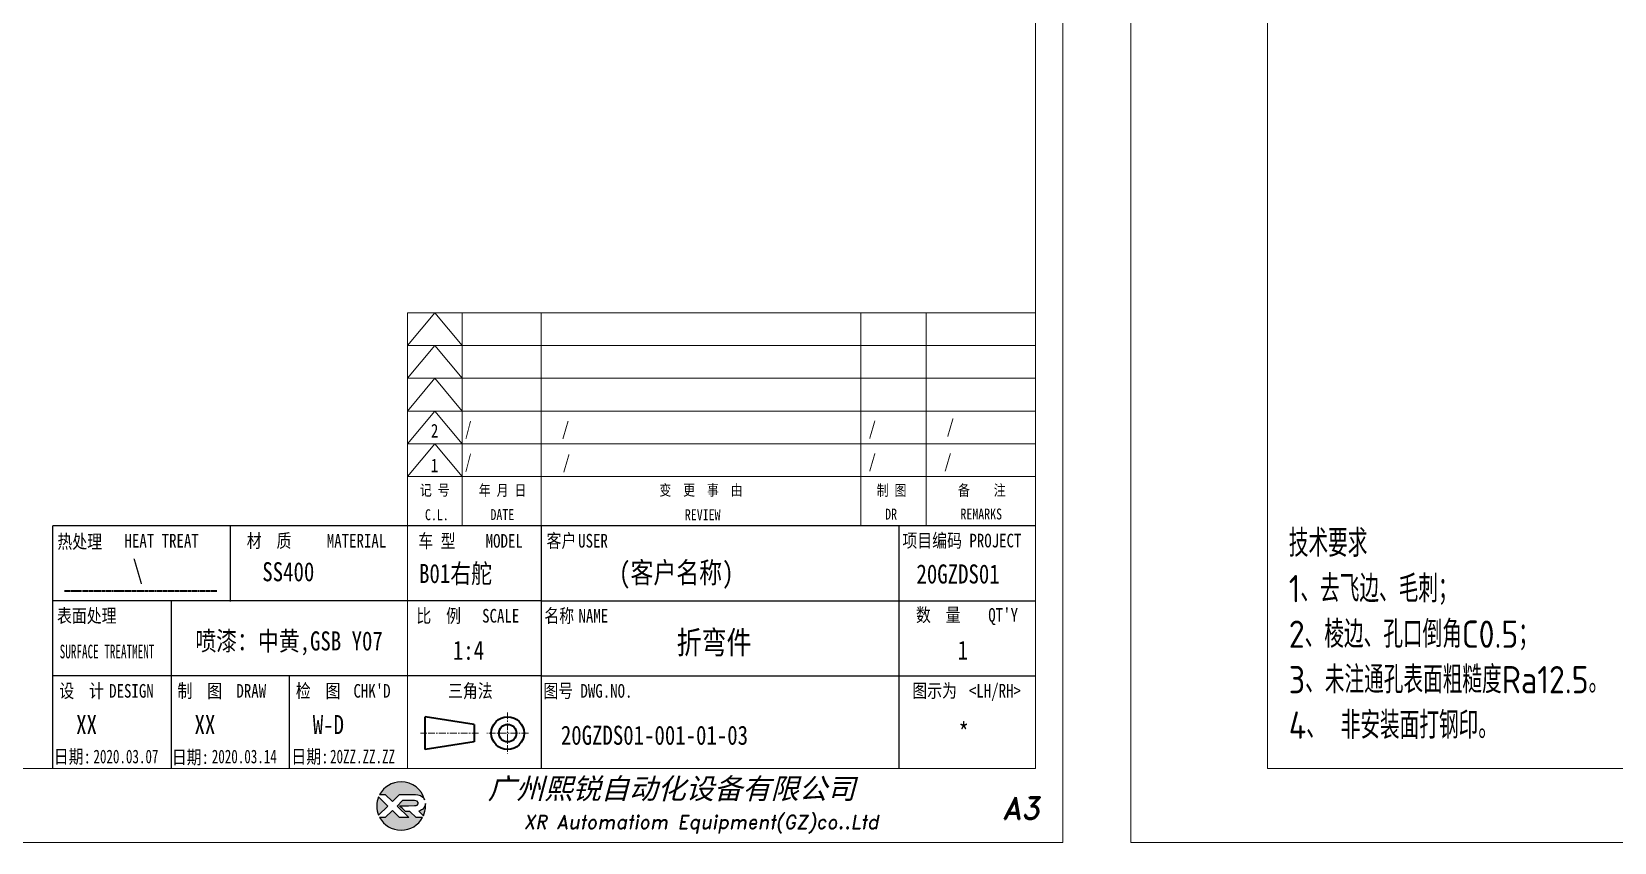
# Model space of a CAD drawing. Header units: millimetres. Extents: x 1333 to 78972, y -42879 to -5704.
# Drawn here: x 68379 to 69538, y -20114 to -19520 of the extents above; entities that cross this region are included whole.
import ezdxf
from ezdxf.enums import TextEntityAlignment as Align

# ---------------------------------------------------------------- set-up
doc = ezdxf.new("R2010")
doc.units = ezdxf.units.MM
doc.header["$LTSCALE"] = 0.5
doc.linetypes.add('AM_ISO08W050x2', pattern=[9, 6, -0.75, 1.5, -0.75])
doc.linetypes.add('CENTER', pattern=[2, 1.25, -0.25, 0.25, -0.25])
for name, color, linetype in [('DIM', 3, 'Continuous'), ('layer 1', 7, 'Continuous'), ('图号', 7, 'Continuous'), ('图名', 7, 'Continuous'), ('图框文字', 7, 'Continuous'), ('数量', 7, 'Continuous'), ('材质', 7, 'Continuous'), ('表面处理', 7, 'Continuous'), ('车型', 7, 'Continuous')]:
    doc.layers.add(name, color=color, linetype=linetype)
for name, color, linetype, lineweight in [('中心线', 2, 'AM_ISO08W050x2', 18), ('图框', 7, 'Continuous', 18), ('标注线', 3, 'Continuous', 18), ('热处理', 7, 'Continuous', 20), ('粗点划线', 6, 'AM_ISO08W050x2', 35)]:
    doc.layers.add(name, color=color, linetype=linetype, lineweight=lineweight)
doc.layers.add('打印', color=7, linetype='Continuous', lineweight=15, plot=False)
doc.layers.add('打印-禁用', color=7, linetype='Continuous', lineweight=15, plot=False)
doc.styles.add('STYLE1', font='')
doc.styles.add('国标', font='simfang.ttf', dxfattribs={"width": 0.8})
doc.styles.add('机械长仿宋', font='gbenor.shx', dxfattribs={"height": 1, "bigfont": 'gbcbig.shx'})
doc.styles.add('标题字', font='romand.shx', dxfattribs={"oblique": 10, "bigfont": 'bigfont.shx'})
doc.styles.get('STYLE1').set_extended_font_data('SimSun')

# ---------------------------------------------------------------- blocks, each defined once
blk = doc.blocks.new('XR')
at = {"true_color": 0xfc8000}
h = blk.add_hatch(color=30, dxfattribs=at)
h.set_gradient(color1=(252, 128, 0), rotation=240, one_color=1, tint=1, name='INVCURVED')
edge = h.paths.add_edge_path()
edge.add_spline(control_points=[(-434.18, -5928.47), (-433.9, -5928.74), (-433.63, -5929.01), (-433.63, -5929.01), (-433.63, -5929.01), (-433.63, -5929.01), (-433.36, -5928.74), (-433.09, -5928.47)], knot_values=[0.5625, 0.5625, 0.5625, 0.5625, 0.625, 0.625, 0.625, 0.625, 0.6875, 0.6875, 0.6875, 0.6875], degree=3, periodic=0)
edge.add_spline(control_points=[(-433.09, -5928.47), (-432.82, -5928.2), (-432.54, -5927.93), (-432.54, -5927.93), (-432.54, -5927.93), (-432.54, -5927.93), (-432.04, -5927.93), (-431.53, -5927.93)], knot_values=[0.4375, 0.4375, 0.4375, 0.4375, 0.5, 0.5, 0.5, 0.5, 0.5625, 0.5625, 0.5625, 0.5625], degree=3, periodic=0)
edge.add_spline(control_points=[(-431.53, -5927.93), (-431.03, -5927.93), (-430.52, -5927.93), (-430.52, -5927.93), (-430.52, -5927.93), (-430, -5927.93), (-429.43, -5927.96), (-429.01, -5928.33)], knot_values=[0.25, 0.25, 0.25, 0.25, 0.3125, 0.3125, 0.3125, 0.3125, 0.4375, 0.4375, 0.4375, 0.4375], degree=3, periodic=0)
edge.add_spline(control_points=[(-429.01, -5928.33), (-428.88, -5928.44), (-428.78, -5928.59), (-428.71, -5928.75)], knot_values=[0.125, 0.125, 0.125, 0.125, 0.25, 0.25, 0.25, 0.25], degree=3, periodic=0)
edge.add_spline(control_points=[(-428.71, -5928.75), (-429.13, -5927.18), (-430.58, -5926.02), (-432.31, -5926.02)], knot_values=[0, 0, 0, 0, 0.125, 0.125, 0.125, 0.125], degree=3, periodic=0)
edge.add_spline(control_points=[(-432.31, -5926.02), (-433.72, -5926.02), (-434.94, -5926.79), (-435.58, -5927.93)], knot_values=[0.875, 0.875, 0.875, 0.875, 1, 1, 1, 1], degree=3, periodic=0)
edge.add_spline(control_points=[(-435.58, -5927.93), (-435.58, -5927.93), (-434.72, -5927.93), (-434.72, -5927.93), (-434.72, -5927.93), (-434.72, -5927.93), (-434.45, -5928.2), (-434.18, -5928.47)], knot_values=[0.6875, 0.6875, 0.6875, 0.6875, 0.8125, 0.8125, 0.8125, 0.8125, 0.875, 0.875, 0.875, 0.875], degree=3, periodic=0)
edge = h.paths.add_edge_path()
edge.add_spline(control_points=[(-434.79, -5929.26), (-435.04, -5929.02), (-435.34, -5928.72), (-435.54, -5928.53)], knot_values=[0.562504, 0.562504, 0.562504, 0.562504, 0.656252, 0.656252, 0.656252, 0.656252], degree=3, periodic=0)
edge.add_spline(control_points=[(-435.54, -5928.53), (-435.67, -5928.4), (-435.76, -5928.31), (-435.76, -5928.31), (-435.76, -5928.31), (-435.94, -5928.74), (-436.03, -5929.21), (-436.03, -5929.71)], knot_values=[0.25, 0.25, 0.25, 0.25, 0.312504, 0.312504, 0.312504, 0.312504, 0.562504, 0.562504, 0.562504, 0.562504], degree=3, periodic=0)
edge.add_spline(control_points=[(-436.03, -5929.71), (-436.03, -5930.2), (-435.94, -5930.67), (-435.76, -5931.1), (-435.76, -5931.1), (-435.4, -5930.75), (-435.05, -5930.4)], knot_values=[0.874998, 0.874998, 0.874998, 0.874998, 1.124998, 1.124998, 1.124998, 1.25, 1.25, 1.25, 1.25], degree=3, periodic=0)
edge.add_spline(control_points=[(-435.05, -5930.4), (-434.7, -5930.05), (-434.34, -5929.71), (-434.34, -5929.71), (-434.34, -5929.71), (-434.34, -5929.71), (-434.34, -5929.71), (-434.34, -5929.71)], knot_values=[0.749878, 0.749878, 0.749878, 0.749878, 0.874875, 0.874875, 0.874875, 0.874875, 0.874998, 0.874998, 0.874998, 0.874998], degree=3, periodic=0)
edge.add_spline(control_points=[(-434.34, -5929.71), (-434.34, -5929.71), (-434.34, -5929.71), (-434.34, -5929.71)], knot_values=[0.749634, 0.749634, 0.749634, 0.749634, 0.749817, 0.749817, 0.749817, 0.749817], degree=3, periodic=0)
edge.add_spline(control_points=[(-434.35, -5929.7), (-434.35, -5929.7), (-434.35, -5929.7), (-434.35, -5929.7)], knot_values=[0.738281, 0.738281, 0.738281, 0.738281, 0.742188, 0.742188, 0.742188, 0.742188], degree=3, periodic=0)
edge.add_spline(control_points=[(-434.35, -5929.7), (-434.36, -5929.69), (-434.37, -5929.68), (-434.38, -5929.67)], knot_values=[0.726563, 0.726563, 0.726563, 0.726563, 0.738281, 0.738281, 0.738281, 0.738281], degree=3, periodic=0)
edge.add_spline(control_points=[(-434.38, -5929.67), (-434.38, -5929.66), (-434.39, -5929.65), (-434.4, -5929.65)], knot_values=[0.718751, 0.718751, 0.718751, 0.718751, 0.726563, 0.726563, 0.726563, 0.726563], degree=3, periodic=0)
edge.add_spline(control_points=[(-434.4, -5929.65), (-434.42, -5929.63), (-434.45, -5929.6), (-434.47, -5929.58)], knot_values=[0.703126, 0.703126, 0.703126, 0.703126, 0.718751, 0.718751, 0.718751, 0.718751], degree=3, periodic=0)
edge.add_spline(control_points=[(-434.47, -5929.58), (-434.5, -5929.55), (-434.53, -5929.52), (-434.56, -5929.49)], knot_values=[0.687501, 0.687501, 0.687501, 0.687501, 0.703126, 0.703126, 0.703126, 0.703126], degree=3, periodic=0)
edge.add_spline(control_points=[(-434.56, -5929.49), (-434.63, -5929.42), (-434.71, -5929.35), (-434.79, -5929.26)], knot_values=[0.656252, 0.656252, 0.656252, 0.656252, 0.687501, 0.687501, 0.687501, 0.687501], degree=3, periodic=0)
at = {"true_color": 0x0348ff}
h = blk.add_hatch(color=160, dxfattribs=at)
h.set_gradient(color1=(3, 72, 255), color2=(0, 41, 153), one_color=1, tint=0.3, name='HEMISPHERICAL')
edge = h.paths.add_edge_path()
edge.add_spline(control_points=[(-432.54, -5929.67), (-432.26, -5929.95), (-431.94, -5930.23), (-431.66, -5930.51), (-431.66, -5930.51), (-431.66, -5930.51), (-431.66, -5930.51), (-431.66, -5930.51)], knot_values=[0.736842, 0.736842, 0.736842, 0.736842, 0.789474, 0.789474, 0.789474, 0.789474, 0.802633, 0.802633, 0.802633, 0.802633], degree=3, periodic=0)
edge.add_spline(control_points=[(-431.66, -5930.51), (-431.65, -5930.51), (-431.65, -5930.52), (-431.65, -5930.52)], knot_values=[0.802633, 0.802633, 0.802633, 0.802633, 0.815791, 0.815791, 0.815791, 0.815791], degree=3, periodic=0)
edge.add_spline(control_points=[(-431.65, -5930.52), (-431.64, -5930.53), (-431.64, -5930.53), (-431.64, -5930.53)], knot_values=[0.815791, 0.815791, 0.815791, 0.815791, 0.82237, 0.82237, 0.82237, 0.82237], degree=3, periodic=0)
edge.add_spline(control_points=[(-431.64, -5930.53), (-431.64, -5930.53), (-431.64, -5930.53), (-431.63, -5930.54)], knot_values=[0.82237, 0.82237, 0.82237, 0.82237, 0.828949, 0.828949, 0.828949, 0.828949], degree=3, periodic=0)
edge.add_spline(control_points=[(-431.63, -5930.54), (-431.63, -5930.54), (-431.63, -5930.54), (-431.63, -5930.54), (-431.63, -5930.54), (-431.63, -5930.54), (-431.59, -5930.54), (-431.52, -5930.54)], knot_values=[0.841901, 0.841901, 0.841901, 0.841901, 0.842105, 0.842105, 0.842105, 0.842105, 0.855264, 0.855264, 0.855264, 0.855264], degree=3, periodic=0)
edge.add_spline(control_points=[(-431.52, -5930.54), (-431.46, -5930.54), (-431.38, -5930.54), (-431.3, -5930.54)], knot_values=[0.855264, 0.855264, 0.855264, 0.855264, 0.868422, 0.868422, 0.868422, 0.868422], degree=3, periodic=0)
edge.add_spline(control_points=[(-431.3, -5930.54), (-431.26, -5930.54), (-431.22, -5930.54), (-431.18, -5930.54)], knot_values=[0.868422, 0.868422, 0.868422, 0.868422, 0.875, 0.875, 0.875, 0.875], degree=3, periodic=0)
edge.add_spline(control_points=[(-431.18, -5930.54), (-431.14, -5930.54), (-431.1, -5930.54), (-431.07, -5930.54)], knot_values=[0.875, 0.875, 0.875, 0.875, 0.881579, 0.881579, 0.881579, 0.881579], degree=3, periodic=0)
edge.add_spline(control_points=[(-431.07, -5930.54), (-431.05, -5930.54), (-431.04, -5930.54), (-431.03, -5930.54)], knot_values=[0.881579, 0.881579, 0.881579, 0.881579, 0.884869, 0.884869, 0.884869, 0.884869], degree=3, periodic=0)
edge.add_spline(control_points=[(-431.03, -5930.54), (-431.02, -5930.54), (-431, -5930.54), (-431, -5930.54)], knot_values=[0.884869, 0.884869, 0.884869, 0.884869, 0.888158, 0.888158, 0.888158, 0.888158], degree=3, periodic=0)
edge.add_spline(control_points=[(-431, -5930.54), (-430.99, -5930.54), (-430.99, -5930.54), (-430.98, -5930.54)], knot_values=[0.888158, 0.888158, 0.888158, 0.888158, 0.889803, 0.889803, 0.889803, 0.889803], degree=3, periodic=0)
edge.add_spline(control_points=[(-430.98, -5930.54), (-430.98, -5930.54), (-430.98, -5930.54), (-430.97, -5930.54)], knot_values=[0.889803, 0.889803, 0.889803, 0.889803, 0.891447, 0.891447, 0.891447, 0.891447], degree=3, periodic=0)
edge.add_spline(control_points=[(-430.97, -5930.54), (-430.97, -5930.54), (-430.97, -5930.54), (-430.97, -5930.54)], knot_values=[0.891447, 0.891447, 0.891447, 0.891447, 0.89227, 0.89227, 0.89227, 0.89227], degree=3, periodic=0)
edge.add_spline(control_points=[(-430.97, -5930.54), (-430.97, -5930.54), (-430.97, -5930.54), (-430.97, -5930.54)], knot_values=[0.89227, 0.89227, 0.89227, 0.89227, 0.893092, 0.893092, 0.893092, 0.893092], degree=3, periodic=0)
edge.add_spline(control_points=[(-430.97, -5930.54), (-430.97, -5930.54), (-430.97, -5930.54), (-430.97, -5930.54)], knot_values=[0.893092, 0.893092, 0.893092, 0.893092, 0.893503, 0.893503, 0.893503, 0.893503], degree=3, periodic=0)
edge.add_spline(control_points=[(-430.97, -5930.54), (-430.97, -5930.54), (-430.97, -5930.54), (-430.97, -5930.54)], knot_values=[0.893503, 0.893503, 0.893503, 0.893503, 0.893914, 0.893914, 0.893914, 0.893914], degree=3, periodic=0)
edge.add_spline(control_points=[(-430.97, -5930.54), (-430.97, -5930.54), (-430.97, -5930.54), (-430.97, -5930.54)], knot_values=[0.893914, 0.893914, 0.893914, 0.893914, 0.89412, 0.89412, 0.89412, 0.89412], degree=3, periodic=0)
edge.add_spline(control_points=[(-430.97, -5930.54), (-430.97, -5930.54), (-430.97, -5930.54), (-430.97, -5930.54)], knot_values=[0.89412, 0.89412, 0.89412, 0.89412, 0.894326, 0.894326, 0.894326, 0.894326], degree=3, periodic=0)
edge.add_spline(control_points=[(-430.97, -5930.54), (-430.97, -5930.54), (-430.97, -5930.54), (-430.97, -5930.54)], knot_values=[0.894428, 0.894428, 0.894428, 0.894428, 0.894531, 0.894531, 0.894531, 0.894531], degree=3, periodic=0)
edge.add_spline(control_points=[(-430.97, -5930.54), (-430.97, -5930.54), (-430.97, -5930.54), (-430.97, -5930.54)], knot_values=[0.894531, 0.894531, 0.894531, 0.894531, 0.894583, 0.894583, 0.894583, 0.894583], degree=3, periodic=0)
edge.add_spline(control_points=[(-430.97, -5930.54), (-430.97, -5930.54), (-430.97, -5930.54), (-430.97, -5930.54), (-430.97, -5930.54), (-430.97, -5930.54), (-430.73, -5930.78), (-430.49, -5931.01)], knot_values=[0.894685, 0.894685, 0.894685, 0.894685, 0.894737, 0.894737, 0.894737, 0.894737, 0.921052, 0.921052, 0.921052, 0.921052], degree=3, periodic=0)
edge.add_spline(control_points=[(-430.49, -5931.01), (-430.26, -5931.24), (-430.02, -5931.48), (-430.02, -5931.48)], knot_values=[0.921052, 0.921052, 0.921052, 0.921052, 0.947368, 0.947368, 0.947368, 0.947368], degree=3, periodic=0)
edge.add_spline(control_points=[(-430.02, -5931.48), (-430.02, -5931.48), (-430.02, -5931.48), (-430.02, -5931.48)], knot_values=[0.947522, 0.947522, 0.947522, 0.947522, 0.947573, 0.947573, 0.947573, 0.947573], degree=3, periodic=0)
edge.add_spline(control_points=[(-430.02, -5931.48), (-430.02, -5931.48), (-430.02, -5931.48), (-430.02, -5931.48)], knot_values=[0.947573, 0.947573, 0.947573, 0.947573, 0.947676, 0.947676, 0.947676, 0.947676], degree=3, periodic=0)
edge.add_spline(control_points=[(-430.02, -5931.48), (-430.02, -5931.48), (-430.02, -5931.48), (-430.02, -5931.48)], knot_values=[0.947676, 0.947676, 0.947676, 0.947676, 0.947779, 0.947779, 0.947779, 0.947779], degree=3, periodic=0)
edge.add_spline(control_points=[(-430.02, -5931.48), (-430.02, -5931.48), (-430.02, -5931.48), (-430.02, -5931.48)], knot_values=[0.947779, 0.947779, 0.947779, 0.947779, 0.947984, 0.947984, 0.947984, 0.947984], degree=3, periodic=0)
edge.add_spline(control_points=[(-430.02, -5931.48), (-430.02, -5931.48), (-430.02, -5931.48), (-430.02, -5931.48)], knot_values=[0.947984, 0.947984, 0.947984, 0.947984, 0.94819, 0.94819, 0.94819, 0.94819], degree=3, periodic=0)
edge.add_spline(control_points=[(-430.02, -5931.48), (-430.02, -5931.48), (-430.02, -5931.48), (-430.02, -5931.48)], knot_values=[0.94819, 0.94819, 0.94819, 0.94819, 0.948601, 0.948601, 0.948601, 0.948601], degree=3, periodic=0)
edge.add_spline(control_points=[(-430.02, -5931.48), (-430.02, -5931.48), (-430.02, -5931.48), (-430.02, -5931.48)], knot_values=[0.948601, 0.948601, 0.948601, 0.948601, 0.949012, 0.949012, 0.949012, 0.949012], degree=3, periodic=0)
edge.add_spline(control_points=[(-430.02, -5931.48), (-430.02, -5931.48), (-430.01, -5931.48), (-430.01, -5931.48)], knot_values=[0.949012, 0.949012, 0.949012, 0.949012, 0.949834, 0.949834, 0.949834, 0.949834], degree=3, periodic=0)
edge.add_spline(control_points=[(-430.01, -5931.48), (-430.01, -5931.48), (-430.01, -5931.48), (-430.01, -5931.48)], knot_values=[0.949834, 0.949834, 0.949834, 0.949834, 0.950657, 0.950657, 0.950657, 0.950657], degree=3, periodic=0)
edge.add_spline(control_points=[(-430.01, -5931.48), (-430.01, -5931.48), (-430, -5931.48), (-430, -5931.48)], knot_values=[0.950657, 0.950657, 0.950657, 0.950657, 0.952301, 0.952301, 0.952301, 0.952301], degree=3, periodic=0)
edge.add_spline(control_points=[(-430, -5931.48), (-429.99, -5931.48), (-429.98, -5931.48), (-429.98, -5931.48)], knot_values=[0.952301, 0.952301, 0.952301, 0.952301, 0.953946, 0.953946, 0.953946, 0.953946], degree=3, periodic=0)
edge.add_spline(control_points=[(-429.98, -5931.48), (-429.96, -5931.48), (-429.95, -5931.48), (-429.93, -5931.48)], knot_values=[0.953946, 0.953946, 0.953946, 0.953946, 0.957236, 0.957236, 0.957236, 0.957236], degree=3, periodic=0)
edge.add_spline(control_points=[(-429.93, -5931.48), (-429.91, -5931.48), (-429.89, -5931.48), (-429.87, -5931.48)], knot_values=[0.957236, 0.957236, 0.957236, 0.957236, 0.960525, 0.960525, 0.960525, 0.960525], degree=3, periodic=0)
edge.add_spline(control_points=[(-429.87, -5931.48), (-429.82, -5931.48), (-429.77, -5931.48), (-429.71, -5931.48)], knot_values=[0.960525, 0.960525, 0.960525, 0.960525, 0.967104, 0.967104, 0.967104, 0.967104], degree=3, periodic=0)
edge.add_spline(control_points=[(-429.71, -5931.48), (-429.65, -5931.48), (-429.59, -5931.48), (-429.53, -5931.48)], knot_values=[0.967104, 0.967104, 0.967104, 0.967104, 0.973683, 0.973683, 0.973683, 0.973683], degree=3, periodic=0)
edge.add_spline(control_points=[(-429.53, -5931.48), (-429.41, -5931.48), (-429.29, -5931.48), (-429.19, -5931.48)], knot_values=[0.973683, 0.973683, 0.973683, 0.973683, 0.98684, 0.98684, 0.98684, 0.98684], degree=3, periodic=0)
edge.add_spline(control_points=[(-429.19, -5931.48), (-429.1, -5931.48), (-429.04, -5931.48), (-429.04, -5931.48), (-429.67, -5932.62), (-430.9, -5933.39), (-432.31, -5933.39)], knot_values=[0.98684, 0.98684, 0.98684, 0.98684, 1, 1, 1, 1.052632, 1.052632, 1.052632, 1.052632], degree=3, periodic=0)
edge.add_spline(control_points=[(-432.31, -5933.39), (-433.72, -5933.39), (-434.94, -5932.62), (-435.58, -5931.48), (-435.58, -5931.48), (-435.58, -5931.48), (-435.36, -5931.48), (-435.15, -5931.48)], knot_values=[0.052632, 0.052632, 0.052632, 0.052632, 0.105263, 0.105263, 0.105263, 0.105263, 0.131579, 0.131579, 0.131579, 0.131579], degree=3, periodic=0)
edge.add_spline(control_points=[(-435.15, -5931.48), (-434.93, -5931.48), (-434.72, -5931.48), (-434.72, -5931.48), (-434.72, -5931.48), (-434.72, -5931.48), (-434.45, -5931.21), (-434.18, -5930.94)], knot_values=[0.131579, 0.131579, 0.131579, 0.131579, 0.157895, 0.157895, 0.157895, 0.157895, 0.184211, 0.184211, 0.184211, 0.184211], degree=3, periodic=0)
edge.add_spline(control_points=[(-434.18, -5930.94), (-433.9, -5930.67), (-433.63, -5930.4), (-433.63, -5930.4), (-433.63, -5930.4), (-433.63, -5930.4), (-433.36, -5930.67), (-433.09, -5930.94)], knot_values=[0.184211, 0.184211, 0.184211, 0.184211, 0.210526, 0.210526, 0.210526, 0.210526, 0.236842, 0.236842, 0.236842, 0.236842], degree=3, periodic=0)
edge.add_spline(control_points=[(-433.09, -5930.94), (-432.82, -5931.21), (-432.54, -5931.48), (-432.54, -5931.48), (-432.54, -5931.48), (-432.54, -5931.48), (-432.19, -5931.48), (-431.83, -5931.48)], knot_values=[0.236842, 0.236842, 0.236842, 0.236842, 0.263158, 0.263158, 0.263158, 0.263158, 0.289474, 0.289474, 0.289474, 0.289474], degree=3, periodic=0)
edge.add_spline(control_points=[(-431.83, -5931.48), (-431.48, -5931.48), (-431.12, -5931.48), (-431.12, -5931.48), (-431.12, -5931.48), (-431.12, -5931.48), (-431.57, -5931.03), (-432.02, -5930.59)], knot_values=[0.289474, 0.289474, 0.289474, 0.289474, 0.315789, 0.315789, 0.315789, 0.315789, 0.342105, 0.342105, 0.342105, 0.342105], degree=3, periodic=0)
edge.add_spline(control_points=[(-432.02, -5930.59), (-432.47, -5930.15), (-432.92, -5929.71), (-432.92, -5929.71), (-432.92, -5929.71), (-432.92, -5929.71), (-432.71, -5929.5), (-432.5, -5929.29)], knot_values=[0.342105, 0.342105, 0.342105, 0.342105, 0.368421, 0.368421, 0.368421, 0.368421, 0.394737, 0.394737, 0.394737, 0.394737], degree=3, periodic=0)
edge.add_spline(control_points=[(-432.5, -5929.29), (-432.3, -5929.09), (-432.09, -5928.88), (-432.09, -5928.88)], knot_values=[0.394737, 0.394737, 0.394737, 0.394737, 0.421053, 0.421053, 0.421053, 0.421053], degree=3, periodic=0)
edge.add_spline(control_points=[(-432.09, -5928.88), (-432.09, -5928.88), (-432.06, -5928.86), (-432.06, -5928.86)], knot_values=[0.421053, 0.421053, 0.421053, 0.421053, 0.473684, 0.473684, 0.473684, 0.473684], degree=3, periodic=0)
edge.add_spline(control_points=[(-432.06, -5928.86), (-432.06, -5928.86), (-432.06, -5928.86), (-432.06, -5928.86), (-432.06, -5928.86), (-432.06, -5928.86), (-430.4, -5928.86), (-430.26, -5928.86)], knot_values=[0.473684, 0.473684, 0.473684, 0.473684, 0.473684, 0.473684, 0.473684, 0.473684, 0.526316, 0.526316, 0.526316, 0.526316], degree=3, periodic=0)
edge.add_spline(control_points=[(-430.26, -5928.86), (-429.54, -5928.86), (-429.62, -5929.4), (-429.83, -5929.55)], knot_values=[0.526316, 0.526316, 0.526316, 0.526316, 0.578947, 0.578947, 0.578947, 0.578947], degree=3, periodic=0)
edge.add_spline(control_points=[(-429.83, -5929.55), (-429.94, -5929.62), (-430.08, -5929.65), (-430.26, -5929.65), (-430.26, -5929.65), (-430.26, -5929.65), (-430.48, -5929.65), (-430.71, -5929.66)], knot_values=[0.578947, 0.578947, 0.578947, 0.578947, 0.631579, 0.631579, 0.631579, 0.631579, 0.657895, 0.657895, 0.657895, 0.657895], degree=3, periodic=0)
edge.add_spline(control_points=[(-430.71, -5929.66), (-430.93, -5929.66), (-431.15, -5929.67), (-431.15, -5929.67), (-431.15, -5929.67), (-431.15, -5929.67), (-432.54, -5929.67), (-432.54, -5929.67)], knot_values=[0.657895, 0.657895, 0.657895, 0.657895, 0.684211, 0.684211, 0.684211, 0.684211, 0.736842, 0.736842, 0.736842, 0.736842], degree=3, periodic=0)
edge = h.paths.add_edge_path()
edge.add_spline(control_points=[(-428.6, -5929.32), (-428.61, -5929.67), (-428.76, -5930), (-429.06, -5930.22)], knot_values=[0.8, 0.8, 0.8, 0.8, 1, 1, 1, 1], degree=3, periodic=0)
edge.add_spline(control_points=[(-429.06, -5930.22), (-429.22, -5930.34), (-429.41, -5930.43), (-429.61, -5930.48)], knot_values=[0.6, 0.6, 0.6, 0.6, 0.8, 0.8, 0.8, 0.8], degree=3, periodic=0)
edge.add_spline(control_points=[(-429.61, -5930.48), (-429.61, -5930.48), (-428.9, -5931.19), (-428.9, -5931.19), (-428.9, -5931.19), (-428.69, -5930.73), (-428.58, -5930.23), (-428.58, -5929.71)], knot_values=[0.2, 0.2, 0.2, 0.2, 0.4, 0.4, 0.4, 0.4, 0.6, 0.6, 0.6, 0.6], degree=3, periodic=0)
edge.add_spline(control_points=[(-428.58, -5929.71), (-428.58, -5929.58), (-428.59, -5929.45), (-428.6, -5929.32)], knot_values=[0, 0, 0, 0, 0.2, 0.2, 0.2, 0.2], degree=3, periodic=0)
at = {"layer": 'layer 1', "color": 30}
for points, knots in [([(-432.31, -5926.02), (-430.58, -5926.02), (-429.13, -5927.18), (-428.71, -5928.75), (-428.71, -5928.75), (-428.78, -5928.59), (-428.88, -5928.44), (-429.01, -5928.33), (-429.01, -5928.33), (-429.43, -5927.96), (-430, -5927.93), (-430.52, -5927.93), (-430.52, -5927.93), (-430.52, -5927.93), (-432.54, -5927.93), (-432.54, -5927.93), (-432.54, -5927.93), (-432.54, -5927.93), (-433.63, -5929.01), (-433.63, -5929.01), (-433.63, -5929.01), (-433.63, -5929.01), (-434.72, -5927.93), (-434.72, -5927.93), (-434.72, -5927.93), (-434.72, -5927.93), (-435.58, -5927.93), (-435.58, -5927.93), (-435.58, -5927.93), (-434.94, -5926.79), (-433.72, -5926.02), (-432.31, -5926.02)], [0, 0, 0, 0, 0.125, 0.125, 0.125, 0.125, 0.25, 0.25, 0.25, 0.25, 0.375, 0.375, 0.375, 0.375, 0.5, 0.5, 0.5, 0.5, 0.625, 0.625, 0.625, 0.625, 0.75, 0.75, 0.75, 0.75, 0.875, 0.875, 0.875, 0.875, 1, 1, 1, 1]), ([(-435.76, -5931.1), (-435.94, -5930.67), (-436.03, -5930.2), (-436.03, -5929.71), (-436.03, -5929.71), (-436.03, -5929.21), (-435.94, -5928.74), (-435.76, -5928.31), (-435.76, -5928.31), (-435.76, -5928.31), (-434.34, -5929.71), (-434.34, -5929.71), (-434.34, -5929.71), (-434.34, -5929.71), (-435.76, -5931.1), (-435.76, -5931.1)], [0, 0, 0, 0, 0.25, 0.25, 0.25, 0.25, 0.5, 0.5, 0.5, 0.5, 0.75, 0.75, 0.75, 0.75, 1, 1, 1, 1])]:
    blk.add_open_spline(points, degree=3, knots=knots, dxfattribs=at)
at = {"layer": 'layer 1', "color": 154}
for points, knots in [([(-429.04, -5931.48), (-429.67, -5932.62), (-430.9, -5933.39), (-432.31, -5933.39), (-432.31, -5933.39), (-433.72, -5933.39), (-434.94, -5932.62), (-435.58, -5931.48), (-435.58, -5931.48), (-435.58, -5931.48), (-434.72, -5931.48), (-434.72, -5931.48), (-434.72, -5931.48), (-434.72, -5931.48), (-433.63, -5930.4), (-433.63, -5930.4), (-433.63, -5930.4), (-433.63, -5930.4), (-432.54, -5931.48), (-432.54, -5931.48), (-432.54, -5931.48), (-432.54, -5931.48), (-431.12, -5931.48), (-431.12, -5931.48), (-431.12, -5931.48), (-431.12, -5931.48), (-432.92, -5929.71), (-432.92, -5929.71), (-432.92, -5929.71), (-432.92, -5929.71), (-432.09, -5928.88), (-432.09, -5928.88), (-432.09, -5928.88), (-432.09, -5928.88), (-432.06, -5928.86), (-432.06, -5928.86), (-432.06, -5928.86), (-432.06, -5928.86), (-430.4, -5928.86), (-430.26, -5928.86), (-430.26, -5928.86), (-429.54, -5928.86), (-429.62, -5929.4), (-429.83, -5929.55), (-429.83, -5929.55), (-429.94, -5929.62), (-430.08, -5929.65), (-430.26, -5929.65), (-430.26, -5929.65), (-430.26, -5929.65), (-431.15, -5929.67), (-431.15, -5929.67), (-431.15, -5929.67), (-431.15, -5929.67), (-432.54, -5929.67), (-432.54, -5929.67), (-432.54, -5929.67), (-432.26, -5929.95), (-431.94, -5930.23), (-431.66, -5930.51), (-431.66, -5930.51), (-431.66, -5930.51), (-431.63, -5930.54), (-431.63, -5930.54), (-431.63, -5930.54), (-431.63, -5930.54), (-430.97, -5930.54), (-430.97, -5930.54), (-430.97, -5930.54), (-430.97, -5930.54), (-430.02, -5931.48), (-430.02, -5931.48), (-430.02, -5931.48), (-430.02, -5931.48), (-429.04, -5931.48), (-429.04, -5931.48)], [0, 0, 0, 0, 0.052632, 0.052632, 0.052632, 0.052632, 0.105263, 0.105263, 0.105263, 0.105263, 0.157895, 0.157895, 0.157895, 0.157895, 0.210526, 0.210526, 0.210526, 0.210526, 0.263158, 0.263158, 0.263158, 0.263158, 0.315789, 0.315789, 0.315789, 0.315789, 0.368421, 0.368421, 0.368421, 0.368421, 0.421053, 0.421053, 0.421053, 0.421053, 0.473684, 0.473684, 0.473684, 0.473684, 0.526316, 0.526316, 0.526316, 0.526316, 0.578947, 0.578947, 0.578947, 0.578947, 0.631579, 0.631579, 0.631579, 0.631579, 0.684211, 0.684211, 0.684211, 0.684211, 0.736842, 0.736842, 0.736842, 0.736842, 0.789474, 0.789474, 0.789474, 0.789474, 0.842105, 0.842105, 0.842105, 0.842105, 0.894737, 0.894737, 0.894737, 0.894737, 0.947368, 0.947368, 0.947368, 0.947368, 1, 1, 1, 1]), ([(-428.6, -5929.32), (-428.59, -5929.45), (-428.58, -5929.58), (-428.58, -5929.71), (-428.58, -5929.71), (-428.58, -5930.23), (-428.69, -5930.73), (-428.9, -5931.19), (-428.9, -5931.19), (-428.9, -5931.19), (-429.61, -5930.48), (-429.61, -5930.48), (-429.61, -5930.48), (-429.41, -5930.43), (-429.22, -5930.34), (-429.06, -5930.22), (-429.06, -5930.22), (-428.76, -5930), (-428.61, -5929.67), (-428.6, -5929.32)], [0, 0, 0, 0, 0.2, 0.2, 0.2, 0.2, 0.4, 0.4, 0.4, 0.4, 0.6, 0.6, 0.6, 0.6, 0.8, 0.8, 0.8, 0.8, 1, 1, 1, 1])]:
    blk.add_open_spline(points, degree=3, knots=knots, dxfattribs=at)
blk = doc.blocks.new('GZDEH零件A3图框V01版')
at = {"layer": '中心线', "color": 1, "linetype": 'CENTER', "lineweight": 5, "ltscale": 2}
for p, q in [((3175.82, -1822.66), (3175.82, -1830.26)), ((3170.49, -1826.46), (3159.89, -1826.46)), ((3179.62, -1826.46), (3172.02, -1826.46))]:
    blk.add_line(p, q, dxfattribs=at)
at = {"layer": '图框', "linetype": 'Continuous'}
for p, q in [((2882.49, -1554.46), (2882.49, -1832.96)), ((3272.49, -1832.96), (3272.49, -1554.46)), ((3157.49, -1749.46), (3272.49, -1749.46)), ((3157.49, -1832.96), (3157.49, -1749.46)), ((2882.49, -1832.96), (3272.49, -1832.96))]:
    blk.add_line(p, q, dxfattribs=at)
at = {"layer": '图框', "color": 9}
for p, q in [((3157.49, -1755.46), (3162.49, -1749.46)), ((3162.49, -1749.46), (3167.49, -1755.46)), ((3167.49, -1788.46), (3167.49, -1749.46)), ((3240.49, -1788.46), (3240.49, -1749.46)), ((3252.49, -1749.46), (3252.49, -1788.46)), ((3157.49, -1755.46), (3272.49, -1755.46)), ((3157.49, -1761.46), (3162.49, -1755.46)), ((3162.49, -1755.46), (3167.49, -1761.46)), ((3157.49, -1761.46), (3272.49, -1761.46)), ((3157.49, -1767.46), (3162.49, -1761.46)), ((3162.49, -1761.46), (3167.49, -1767.46)), ((3157.49, -1767.46), (3272.49, -1767.46)), ((3157.49, -1773.46), (3162.49, -1767.46)), ((3162.49, -1767.46), (3167.49, -1773.46)), ((3157.49, -1773.46), (3272.49, -1773.46)), ((3157.49, -1779.46), (3162.49, -1773.46)), ((3162.49, -1773.46), (3167.49, -1779.46)), ((3157.49, -1779.46), (3272.49, -1779.46))]:
    blk.add_line(p, q, dxfattribs=at)
at = {"layer": '图框', "color": 9, "linetype": 'Continuous'}
blk.add_line((3181.99, -1749.46), (3181.99, -1832.96), dxfattribs=at)
at = {"layer": '图框', "color": 2, "linetype": 'ByBlock', "lineweight": 35}
for p, q in [((3169.69, -1824.86), (3160.69, -1823.46)), ((3160.69, -1829.46), (3160.69, -1823.46)), ((3169.69, -1824.86), (3169.69, -1828.06)), ((3169.69, -1828.06), (3160.69, -1829.46))]:
    blk.add_line(p, q, dxfattribs=at)
for radius in [3, 1.6]:
    blk.add_circle((3175.82, -1826.46), radius, dxfattribs=at)
at = {"layer": '图框文字', "color": 7}
blk.add_line((3272.49, -1788.46), (3092.49, -1788.46), dxfattribs=at)
at = {"layer": '图框文字', "color": 9}
for p, q in [((3272.49, -1788.46), (3092.49, -1788.46)), ((3124.99, -1788.46), (3124.99, -1802.35)), ((3181.99, -1788.46), (3181.99, -1832.96)), ((3247.49, -1788.46), (3247.49, -1832.96)), ((3181.99, -1802.21), (3092.49, -1802.21)), ((3114.17, -1802.21), (3114.17, -1815.96)), ((3181.99, -1802.21), (3272.49, -1802.21)), ((3181.99, -1815.96), (3092.49, -1815.96)), ((3114.17, -1815.96), (3114.17, -1832.96)), ((3114.17, -1815.96), (3114.17, -1832.96)), ((3135.83, -1815.96), (3135.83, -1832.96)), ((3135.83, -1815.96), (3135.83, -1832.96)), ((3181.99, -1815.96), (3272.49, -1815.96))]:
    blk.add_line(p, q, dxfattribs=at)
at = {"layer": '图框文字', "color": 9, "linetype": 'Continuous'}
blk.add_line((3092.49, -1832.96), (3092.49, -1788.46), dxfattribs=at)
at = {"layer": '打印-禁用', "linetype": 'Continuous'}
for p, q in [((2857.49, -1549.46), (2857.49, -1846.46)), ((3277.49, -1846.46), (3277.49, -1549.46)), ((2857.49, -1846.46), (3277.49, -1846.46))]:
    blk.add_line(p, q, dxfattribs=at)
at = {"layer": 'DIM', "xscale": 1.199999999999818, "yscale": 1.200000000000045, "zscale": 1.2}
blk.add_blockref('XR', (3675.07, 5275.84), dxfattribs=at)
at = {"layer": '图框', "color": 9, "style": '国标', "width": 0.8}
for s, p in [('记 号', (3162.47, -1782.94)), ('年 月 日', (3174.9, -1782.98)), ('变  更  事  由', (3211.24, -1782.93)), ('C.L.', (3162.86, -1787.45)), ('DATE', (3174.85, -1787.42)), ('REVIEW', (3211.55, -1787.45))]:
    blk.add_text(s, height=2, dxfattribs=at).set_placement(p, align=Align.CENTER)
for s, p in [('制 图', (3246.15, -1781.95)), ('备    注', (3262.68, -1781.92)), ('DR', (3246.06, -1786.34)), ('REMARKS', (3262.57, -1786.32))]:
    blk.add_text(s, height=2, dxfattribs=at).set_placement(p, align=Align.MIDDLE)
at = {"layer": '图框文字', "color": 9, "style": '国标'}
for s, width, p in [('热处理', 0.8, (3093.35, -1792.61)), ('材  质', 0.8, (3128.04, -1792.46)), ('项目编码 PROJECT', 0.8, (3248.13, -1792.43)), ('数  量', 0.8, (3250.61, -1806.05)), ('表面处理', 0.8, (3093.27, -1806.21)), ('比  例\u3000', 0.8, (3159.1, -1806.21)), ('SCALE', 0.8, (3171.15, -1806.21)), ('名称\u3000', 0.8, (3182.54, -1806.21)), ('NAME', 0.8, (3188.8, -1806.21)), ("QT'Y ", 0.8, (3263.86, -1806.05)), ('SURFACE TREATMENT', 0.6, (3093.77, -1812.75)), (' DESIGN', 0.8, (3101.47, -1819.96)), (' DRAW', 0.8, (3124.78, -1819.96)), ("CHK'D", 0.8, (3147.58, -1819.96)), ('三角法', 0.8, (3164.9, -1819.96)), ('图号', 0.8, (3182.36, -1819.96)), ('DWG.NO.', 0.8, (3189.16, -1819.96)), ('图示为', 0.8, (3249.94, -1819.93)), ('<LH/RH>', 0.8, (3260.31, -1819.93))]:
    blk.add_text(s, height=2.5, dxfattribs=dict(at, width=width)).set_placement(p)
at = {"layer": '图框文字', "color": 9, "style": '国标', "width": 0.8}
for s, p in [('HEAT TREAT', (3112.45, -1792.46)), ('MATERIAL', (3148.14, -1792.46)), ('客户', (3185.68, -1792.46)), ('USER', (3191.46, -1792.46)), ('设  计', (3097.79, -1819.96)), ('制  图', (3119.43, -1819.96)), ('检  图', (3141.11, -1819.96)), ('日期:', (3096.09, -1832)), ('日期:', (3117.71, -1832.1)), ('日期:', (3139.62, -1832))]:
    blk.add_text(s, height=2.5, dxfattribs=at).set_placement(p, align=Align.CENTER)
for s, p in [('车 型', (3162.87, -1791.2)), ('MODEL', (3175.2, -1791.24))]:
    blk.add_text(s, height=2.5, dxfattribs=at).set_placement(p, align=Align.MIDDLE)
at = {"layer": '图框文字', "color": 7, "lineweight": -3, "style": 'STYLE1', "oblique": 15}
blk.add_text('广州熙锐自动化设备有限公司 ', height=3.8, dxfattribs=at).set_placement((3172.16, -1838.51))
at = {"layer": '图框文字', "color": 7, "style": '标题字', "oblique": 10}
for s, height, p in [('A3', 4, (3269.91, -1840.2)), ('XR Automatiom Equipment(GZ)co..Ltd', 2.5, (3211.26, -1842.9))]:
    blk.add_text(s, height=height, dxfattribs=at).set_placement(p, align=Align.MIDDLE)
blk = doc.blocks.new('DEH A3')
at = {"layer": '图框'}
blk.add_blockref('GZDEH零件A3图框V01版', (-2857.49, 1846.46), dxfattribs=at)

msp = doc.modelspace()

# ---------------------------------------------------------------- linework, layer by layer
at = {"layer": '打印'}
for points in [[(67454.176, -18926.067), (69134.176, -18926.067), (69134.176, -20114.067), (67454.176, -20114.067)], [(69184.176, -18926.067), (70864.176, -18926.067), (70864.176, -20114.067), (69184.176, -20114.067)]]:
    msp.add_lwpolyline(points, close=True, dxfattribs=at)
at = {"layer": '粗点划线', "linetype": 'AM_ISO08W050x2'}
msp.add_line((68402.875, -19929.781), (68514.319, -19929.781), dxfattribs=at)

# ---------------------------------------------------------------- block references
at = {"layer": '图框', "xscale": 4, "yscale": 4, "zscale": 4}
for p in [(67454.176, -20114.067), (69184.176, -20114.067)]:
    msp.add_blockref('DEH A3', p, dxfattribs=at)

# ---------------------------------------------------------------- texts
at = {"layer": '图号', "color": 3, "style": '国标', "width": 0.8}
msp.add_text('20GZDS01-001-01-03', height=14, dxfattribs=at).set_placement((68766.494, -20042.574))
at = {"layer": '图名', "color": 3, "style": '国标', "width": 0.8}
msp.add_text('折弯件', height=16.8, dxfattribs=at).set_placement((68878.784, -19976.013), align=Align.CENTER)
at = {"layer": '图框文字', "color": 3, "style": '国标'}
for s, height, width, p in [('/', 10, 0.705904, (68696.216, -19816.179)), ('/', 10, 0.8, (68767.157, -19816.179)), ('/', 10, 0.8, (68991.977, -19815.784)), ('/', 10, 0.8, (69049.157, -19814.301)), ('2', 10, 0.8, (68671.287, -19817.442)), ('/', 10, 0.8, (68991.977, -19839.784)), ('/', 10, 0.8, (69047.303, -19839.741)), ('1', 10, 0.8, (68671.244, -19842.882)), ('/', 10, 0.705904, (68696.216, -19840.179)), ('/', 10, 0.8, (68767.845, -19840.518)), ('    (客户名称)', 15.4, 0.8, (68775.556, -19924.144)), ('20GZDS01', 14, 0.8, (69027.045, -19924.427)), ('1:4', 14, 0.8, (68687.379, -19980.335)), ('XX', 14, 0.8, (68411.368, -20034.801)), ('XX', 14, 0.8, (68498.088, -20034.801)), ('W-D', 14, 0.8, (68584.728, -20034.801)), ('2020.03.07', 10, 0.7, (68424.028, -20056.147)), ('2020.03.14', 10, 0.7, (68510.748, -20056.147)), ('20ZZ.ZZ.ZZ', 10, 0.7, (68597.388, -20056.147))]:
    msp.add_text(s, height=height, dxfattribs=dict(at, width=width)).set_placement(p)
at = {"layer": '图框文字', "color": 3, "style": '国标', "width": 0.8}
msp.add_text('*', height=14, dxfattribs=at).set_placement((69061.663, -20040.402), align=Align.CENTER)
at = {"layer": '数量', "color": 3, "style": '国标', "width": 0.8}
msp.add_text('1', height=14, dxfattribs=at).set_placement((69061.048, -19980.274), align=Align.CENTER)
at = {"layer": '材质', "color": 3, "style": '国标', "width": 0.8}
msp.add_text('SS400', height=14, dxfattribs=at).set_placement((68566.809, -19922.788), align=Align.CENTER)
at = {"layer": '标注线', "color": 2, "insert": (69299.828, -20038.344), "char_height": 20, "width": 459.29844, "attachment_point": 7, "style": '机械长仿宋'}
msp.add_mtext('\\A2;技术要求\\P1、去飞边、毛刺；\\P2、棱边、孔口倒角C0.5；\\P3、未注通孔表面粗糙度Ra12.5。\\P{\\A0;4、\\C3; \\C2;非安装面打钢印。}', dxfattribs=at)
at = {"layer": '热处理', "color": 3, "style": '国标', "width": 0.8}
msp.add_text('\\', height=14, dxfattribs=at).set_placement((68456.495, -19921.282), align=Align.CENTER)
at = {"layer": '表面处理', "color": 3, "style": '国标', "width": 0.8}
msp.add_text('喷漆：中黄,GSB Y07', height=14, dxfattribs=at).set_placement((68567.376, -19973.494), align=Align.CENTER)
at = {"layer": '车型', "color": 3, "style": '国标', "width": 0.8}
msp.add_text('B01右舵', height=14, dxfattribs=at).set_placement((68662.597, -19924.083))

doc.saveas('drawing.dxf')
